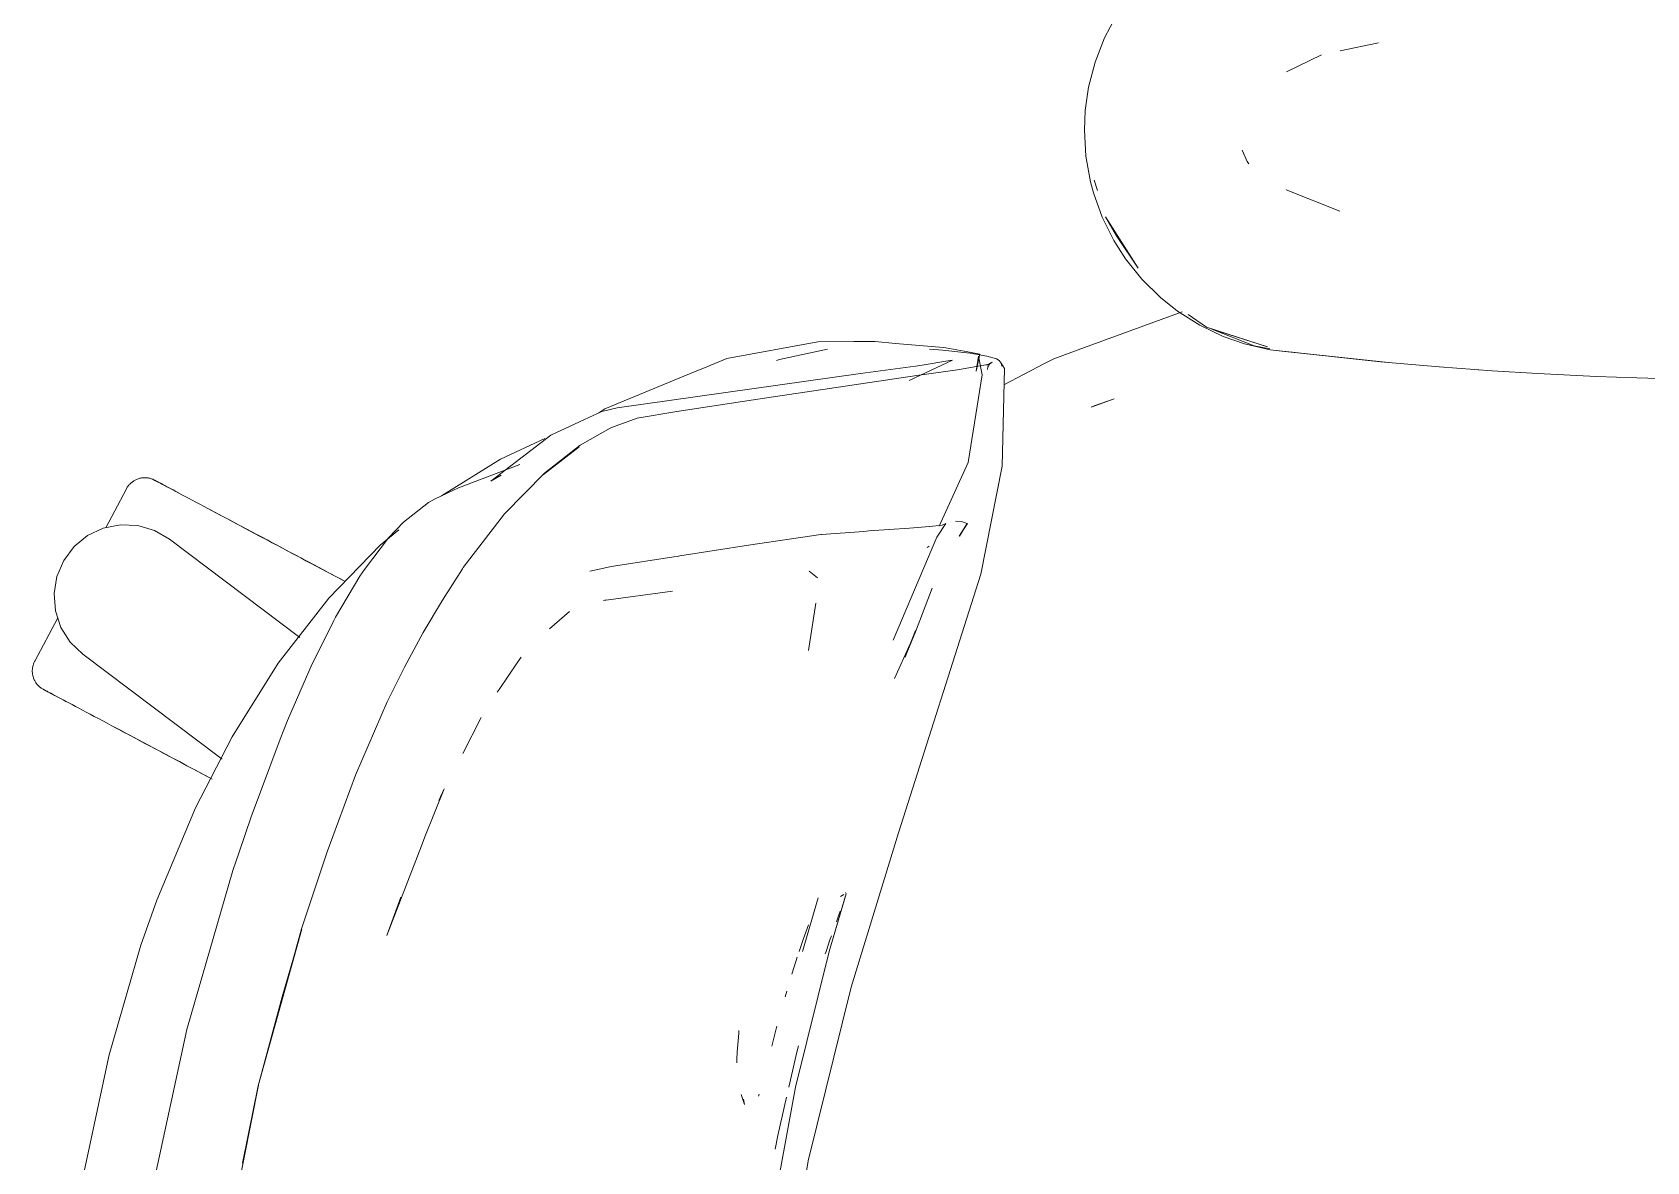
# Model space of a CAD drawing. Header units: millimetres. Extents: x 155920 to 295199, y -4084 to 97293.
# Drawn here: x 184784.1 to 185097.6, y 33495.5 to 33714.8 of the extents above; entities that cross this region are included whole.
import ezdxf

# ---------------------------------------------------------------- set-up
doc = ezdxf.new("R2010")
doc.units = ezdxf.units.MM
doc.header["$MEASUREMENT"] = 0
doc.layers.add('G-IMPT', color=8, linetype='CONTINUOUS', lineweight=9)
doc.layers.add('I-FURN', color=8, linetype='CONTINUOUS', lineweight=9)

msp = doc.modelspace()

# ---------------------------------------------------------------- linework, layer by layer
at = {"layer": 'G-IMPT'}
for p, q in [((184994.52, 33717.87), (184992.33, 33713.71)), ((184992.33, 33713.71), (184990.5, 33709)), ((185045.5, 33712.75), (185038.06, 33711.18)), ((185027.67, 33707.15), (185034.45, 33710.42)), ((184989.24, 33704.13), (184990.5, 33709)), ((184989.24, 33704.13), (184988.59, 33699.62)), ((184988.42, 33695.77), (184988.59, 33699.62)), ((184988.42, 33695.77), (184988.72, 33690.73)), ((184988.72, 33690.73), (184989.59, 33685.78)), ((185019.03, 33691.95), (185020.05, 33689.72)), ((185020.05, 33689.72), (185020.35, 33689.27)), ((184989.59, 33685.78), (184990.16, 33683.66)), ((184990.96, 33684.09), (184990.34, 33686.12)), ((185038, 33680.05), (185027.57, 33684.2)), ((184991.87, 33678.88), (184990.16, 33683.66)), ((184991.87, 33678.88), (184994.11, 33674.37)), ((184992.52, 33678.98), (184994.68, 33675.3)), ((184992.52, 33678.98), (184998.84, 33669.03)), ((184994.68, 33675.3), (184998.84, 33669.03)), ((184994.11, 33674.37), (184996.38, 33670.82)), ((184999.57, 33666.85), (184996.38, 33670.82)), ((184999.57, 33666.85), (185003.17, 33663.3)), ((185003.17, 33663.3), (185006.48, 33660.68)), ((185007.37, 33660.56), (184988.43, 33653.61)), ((185010.8, 33657.95), (185006.48, 33660.68)), ((185012.13, 33657.56), (185008.55, 33659.98)), ((185010.8, 33657.95), (185015.39, 33655.76)), ((185012.13, 33657.56), (185014.83, 33656.65)), ((185012.13, 33657.56), (185023.98, 33653.74)), ((185021.35, 33653.95), (185013.17, 33657.15)), ((185014.83, 33656.65), (185023.98, 33653.74)), ((184936.66, 33654.72), (184918.96, 33651.48)), ((184938.52, 33653.3), (184929.21, 33651.26)), ((184936.66, 33654.72), (184943.62, 33654.74)), ((184943.62, 33654.74), (184947.79, 33654.74)), ((184951.75, 33654.4), (184947.79, 33654.74)), ((184961.07, 33653.6), (184951.75, 33654.4)), ((184960.91, 33653.08), (184958.31, 33653.29)), ((184965.59, 33652.56), (184960.93, 33653.08)), ((184961.07, 33653.6), (184961.54, 33653.56)), ((184961.54, 33653.56), (184965.79, 33652.74)), ((184965.79, 33652.74), (184968.12, 33652.3)), ((184988.43, 33653.61), (184982.46, 33651.43)), ((185015.39, 33655.76), (185019.52, 33654.31)), ((185024.48, 33653.15), (185019.52, 33654.31)), ((185024.4, 33653.37), (185021.35, 33653.95)), ((185024.48, 33653.15), (185047.43, 33650.7)), ((185024.48, 33653.15), (185027.3, 33652.82)), ((185024.48, 33653.15), (185045.92, 33650.8)), ((185028.81, 33652.68), (185027.3, 33652.82)), ((185047.43, 33650.7), (185027.3, 33652.82)), ((184911.74, 33648.49), (184915.1, 33649.88)), ((184918.96, 33651.48), (184915.1, 33649.88)), ((184929.21, 33651.26), (184928.64, 33651.11)), ((184944.94, 33648.53), (184955.6, 33649.97)), ((184962.78, 33651.16), (184954.38, 33647.17)), ((184956.9, 33650.19), (184955.6, 33649.97)), ((184956.9, 33650.19), (184961.92, 33651.02)), ((184962.78, 33651.16), (184961.92, 33651.02)), ((184970.02, 33650.36), (184963.75, 33649.25)), ((184966.21, 33652.49), (184965.59, 33652.56)), ((184966.21, 33652.49), (184969.48, 33651.95)), ((184967.39, 33649.02), (184968.12, 33652.3)), ((184967.39, 33649.02), (184967.88, 33651.89)), ((184967.88, 33651.89), (184968.57, 33648.31)), ((184969.4, 33650.19), (184970.5, 33650.75)), ((184969.4, 33650.19), (184970.02, 33650.36)), ((184971.35, 33651.4), (184969.48, 33651.95)), ((184969.6, 33649.32), (184969.67, 33649.82)), ((184969.99, 33650.36), (184969.67, 33649.82)), ((184969.99, 33650.36), (184970.5, 33650.75)), ((184971.35, 33651.4), (184971.89, 33651.08)), ((184971.89, 33651.08), (184972.26, 33650.58)), ((184972.87, 33649.55), (184972.26, 33650.58)), ((184972.39, 33649.96), (184972.26, 33650.58)), ((184972.26, 33650.58), (184972.28, 33650.51)), ((184972.39, 33649.96), (184972.28, 33650.51)), ((184972.8, 33646.36), (184980.7, 33650.5)), ((184980.7, 33650.5), (184982.46, 33651.43)), ((185045.92, 33650.8), (185057.31, 33649.82)), ((185067.6, 33649.09), (185057.31, 33649.82)), ((184895.28, 33641.7), (184911.74, 33648.49)), ((184944.94, 33648.53), (184897.72, 33641.86)), ((184955.9, 33648.14), (184925.02, 33643.59)), ((184963.75, 33649.25), (184955.9, 33648.14)), ((184965.85, 33631.26), (184968.57, 33648.31)), ((184972.48, 33630.56), (184972.87, 33649.55)), ((185065.56, 33649.22), (185064.14, 33649.36)), ((185067.6, 33649.09), (185076.47, 33648.53)), ((185087.78, 33647.99), (185076.47, 33648.53)), ((185087.78, 33647.99), (185095.66, 33647.69)), ((185107.96, 33647.4), (185095.66, 33647.69)), ((184925.02, 33643.59), (184909.26, 33641.19)), ((184989.74, 33642.02), (184994.2, 33643.65)), ((184994.2, 33643.65), (184990.32, 33642.28)), ((184891.36, 33639.64), (184894.73, 33641.21)), ((184894.11, 33640.92), (184895.28, 33641.7)), ((184897.72, 33641.86), (184894.73, 33641.21)), ((184901.59, 33639.89), (184909.26, 33641.19)), ((184989.74, 33642.02), (184990.32, 33642.28)), ((184891.36, 33639.64), (184884.84, 33636.6)), ((184890.54, 33634.64), (184896.37, 33637.93)), ((184896.37, 33637.93), (184896.8, 33638.14)), ((184901.59, 33639.89), (184896.8, 33638.14)), ((184873.14, 33627.66), (184884.84, 33636.6)), ((184883.65, 33635.93), (184875.02, 33631.95)), ((184883.37, 33628.92), (184890.31, 33634.31)), ((184890.54, 33634.64), (184883.57, 33629.22)), ((184890.31, 33634.31), (184886.94, 33631.72)), ((184875.02, 33631.95), (184863.58, 33624.83)), ((184878.79, 33630.89), (184866.89, 33626.38)), ((184883.37, 33628.92), (184886.94, 33631.72)), ((184965.85, 33631.26), (184960.24, 33618.91)), ((184873.14, 33627.66), (184875.17, 33628.82)), ((184875.84, 33621.32), (184883.57, 33629.22)), ((184972.48, 33630.56), (184968.29, 33609.61)), ((184862.22, 33624.14), (184864.66, 33625.31)), ((184864.66, 33625.31), (184866.89, 33626.38)), ((184861.08, 33623.52), (184856.22, 33619.66)), ((184861.08, 33623.52), (184862.22, 33624.14)), ((184851.65, 33615.22), (184855.33, 33618.22)), ((184856.22, 33619.66), (184853.33, 33616.64)), ((184875.84, 33621.32), (184867.82, 33610.88)), ((184946.58, 33617.98), (184954.43, 33618.54)), ((184954.43, 33618.54), (184958.31, 33618.84)), ((184958.39, 33618.84), (184958.31, 33618.84)), ((184958.39, 33618.84), (184960.77, 33619.14)), ((184961.51, 33619.43), (184959.75, 33616.76)), ((184960.78, 33619.14), (184960.77, 33619.14)), ((184960.78, 33619.14), (184961.51, 33619.43)), ((184963.42, 33619.9), (184964.77, 33619.73)), ((184964.12, 33616.97), (184965.65, 33619.45)), ((184965.71, 33619.44), (184964.12, 33616.97)), ((184965.65, 33619.45), (184964.16, 33616.99)), ((184964.77, 33619.73), (184965.65, 33619.45)), ((184965.71, 33619.44), (184965.65, 33619.45)), ((184851.65, 33615.22), (184841.7, 33604.92)), ((184853.33, 33616.64), (184848.61, 33610.51)), ((184923.2, 33615.25), (184909.84, 33613.13)), ((184923.2, 33615.25), (184937.27, 33617.28)), ((184937.35, 33617.29), (184937.27, 33617.28)), ((184937.35, 33617.29), (184945.59, 33617.91)), ((184945.59, 33617.91), (184946.58, 33617.98)), ((184959.75, 33616.76), (184951.31, 33596.78)), ((184908.72, 33612.96), (184897, 33611.15)), ((184908.72, 33612.96), (184909.33, 33613.05)), ((184909.84, 33613.13), (184909.33, 33613.05)), ((184958.29, 33615.04), (184957.86, 33614.77)), ((184843.01, 33601.22), (184847.75, 33609.22)), ((184848.61, 33610.51), (184847.75, 33609.22)), ((184863.77, 33604.53), (184867.65, 33610.63)), ((184867.65, 33610.63), (184867.82, 33610.88)), ((184892.38, 33610.2), (184894.55, 33610.66)), ((184894.55, 33610.66), (184896.53, 33611.08)), ((184897, 33611.15), (184896.53, 33611.08)), ((184936.61, 33608.9), (184934.97, 33610.18)), ((184952.3, 33559.37), (184968.29, 33609.61)), ((184908.42, 33606.28), (184895.06, 33604.5)), ((184955.61, 33598.42), (184958.86, 33606.89)), ((184831.89, 33592.32), (184841.7, 33604.92)), ((184863.77, 33604.53), (184860, 33598.3)), ((184895.06, 33604.5), (184895.54, 33604.64)), ((184936.26, 33603.95), (184934.86, 33594.79)), ((184936.26, 33603.95), (184936.21, 33603.6)), ((184842.71, 33600.62), (184838.71, 33592.61)), ((184842.71, 33600.62), (184843.01, 33601.22)), ((184884.57, 33599), (184888.47, 33602.34)), ((184856.43, 33591.51), (184860, 33598.3)), ((184953.59, 33593.52), (184955.61, 33598.63)), ((184955.61, 33598.63), (184953.59, 33593.51)), ((184955.61, 33598.42), (184953.59, 33593.52)), ((184878.29, 33592.37), (184879.04, 33593.47)), ((184954.58, 33596.04), (184951.54, 33589.33)), ((184822.92, 33578.03), (184831.89, 33592.32)), ((184838.49, 33592.17), (184833.71, 33581.21)), ((184838.49, 33592.17), (184838.71, 33592.61)), ((184856.43, 33591.51), (184853.04, 33584.78)), ((184878.29, 33592.37), (184874.8, 33587.23)), ((184874.8, 33587.23), (184874.4, 33586.66)), ((184846.86, 33570.56), (184853.04, 33584.78)), ((184833.71, 33581.21), (184832.24, 33577.53)), ((184871.27, 33581.76), (184867.73, 33574.79)), ((184815.83, 33564.25), (184822.92, 33578.03)), ((184826.63, 33562.45), (184832.24, 33577.53)), ((184841.4, 33555.68), (184846.86, 33570.56)), ((184860.37, 33558.6), (184864.1, 33567.92)), ((184864.1, 33567.92), (184863.1, 33565.68)), ((184808.31, 33546.28), (184815.83, 33564.25)), ((184826.63, 33562.45), (184824.29, 33555.63)), ((184943.11, 33529.39), (184952.3, 33559.37)), ((184823.1, 33552.03), (184824.29, 33555.63)), ((184841.4, 33555.68), (184836.4, 33540.76)), ((184852.99, 33539.42), (184859.71, 33556.87)), ((184859.71, 33556.87), (184860.37, 33558.6)), ((184823.1, 33552.03), (184814.16, 33521.2)), ((184808.31, 33546.28), (184805.23, 33537.54)), ((184852.99, 33539.42), (184855.72, 33546.85)), ((184933.69, 33536.34), (184936.73, 33546.76)), ((184938.88, 33536.34), (184942.15, 33547.56)), ((184938.88, 33536.34), (184942, 33547.16)), ((184938.88, 33536.34), (184941.95, 33546.87)), ((184941.06, 33547.02), (184941.68, 33547.41)), ((184941.06, 33547.02), (184941.27, 33547.17)), ((184941.95, 33546.87), (184942, 33547.16)), ((184942.15, 33547.56), (184942.02, 33547.81)), ((184940.26, 33542.12), (184940.61, 33543.09)), ((184940.61, 33543.09), (184941.01, 33544.16)), ((184828.01, 33510.26), (184836.4, 33540.76)), ((184828.01, 33510.26), (184836.44, 33540.67)), ((184832.67, 33527.51), (184836.44, 33540.67)), ((184934.82, 33541.52), (184934.05, 33539.36)), ((184805.23, 33537.54), (184799.06, 33516.3)), ((184933.8, 33538.64), (184933.03, 33536.33)), ((184933.8, 33538.64), (184934.05, 33539.36)), ((184938.26, 33536.34), (184938.99, 33538.57)), ((184939.28, 33539.37), (184938.99, 33538.57)), ((184932.4, 33534.42), (184931.62, 33531.92)), ((184932.34, 33510.02), (184938.88, 33536.34)), ((184932.65, 33535.2), (184932.4, 33534.42)), ((184938.26, 33536.34), (184938.11, 33535.88)), ((184832.67, 33527.51), (184828.01, 33510.26)), ((184930.62, 33528.63), (184930.29, 33527.51)), ((184943.11, 33529.39), (184934.8, 33495.71)), ((184807.49, 33490.41), (184814.16, 33521.2)), ((184928.71, 33521.84), (184927.72, 33517.98)), ((184928.71, 33521.84), (184928.32, 33520.31)), ((184921.02, 33516.78), (184921.29, 33520.49)), ((184921.29, 33520.49), (184921.33, 33520.97)), ((184932.57, 33516.76), (184932.91, 33518.04)), ((184799.06, 33516.3), (184794.25, 33493.94)), ((184920.91, 33514.71), (184920.92, 33515.41)), ((184921.02, 33516.78), (184920.92, 33515.41)), ((184931.02, 33510.01), (184932.57, 33516.76)), ((184821.84, 33479.14), (184828.05, 33510.38)), ((184828.05, 33510.38), (184821.84, 33479.21)), ((184828.01, 33510.26), (184824.94, 33495.24)), ((184922.45, 33506.62), (184921.76, 33508.57)), ((184925.12, 33508.22), (184925.25, 33508.63)), ((184932.34, 33510.02), (184927.41, 33483.36)), ((184922.45, 33506.62), (184922.23, 33507.66)), ((184928.86, 33500.61), (184930.56, 33508.03)), ((184928.39, 33497.98), (184928.86, 33500.61)), ((184934.8, 33495.71), (184928.54, 33457.97))]:
    msp.add_line(p, q, dxfattribs=at)
at = {"layer": 'I-FURN'}
for p, q in [((184803.57, 33627.52), (184803.7, 33627.61)), ((184803.7, 33627.61), (184803.83, 33627.7)), ((184803.83, 33627.7), (184803.97, 33627.79)), ((184803.97, 33627.79), (184804.11, 33627.86)), ((184804.11, 33627.86), (184804.25, 33627.94)), ((184804.25, 33627.94), (184804.4, 33628)), ((184804.4, 33628), (184804.55, 33628.06)), ((184804.55, 33628.06), (184804.7, 33628.12)), ((184804.7, 33628.12), (184804.86, 33628.16)), ((184804.86, 33628.16), (184805.01, 33628.21)), ((184805.01, 33628.21), (184805.17, 33628.24)), ((184805.17, 33628.24), (184805.33, 33628.27)), ((184805.33, 33628.27), (184805.49, 33628.29)), ((184805.49, 33628.29), (184805.65, 33628.31)), ((184805.65, 33628.31), (184805.81, 33628.32)), ((184805.81, 33628.32), (184805.97, 33628.32)), ((184805.97, 33628.32), (184806.13, 33628.32)), ((184806.13, 33628.32), (184806.29, 33628.31)), ((184806.29, 33628.31), (184806.45, 33628.29)), ((184806.45, 33628.29), (184806.61, 33628.27)), ((184806.61, 33628.27), (184806.77, 33628.24)), ((184806.77, 33628.24), (184806.93, 33628.21)), ((184806.93, 33628.21), (184807.08, 33628.17)), ((184807.08, 33628.17), (184807.24, 33628.12)), ((184807.24, 33628.12), (184807.39, 33628.07)), ((184807.39, 33628.07), (184807.54, 33628.01)), ((184807.54, 33628.01), (184807.69, 33627.94)), ((184807.69, 33627.94), (184807.83, 33627.87)), ((184807.83, 33627.87), (184807.87, 33627.85)), ((184807.87, 33627.85), (184807.89, 33627.84)), ((184807.88, 33627.85), (184807.87, 33627.85)), ((184807.92, 33627.83), (184807.88, 33627.85)), ((184807.89, 33627.84), (184807.95, 33627.81)), ((184808, 33627.78), (184807.92, 33627.83)), ((184807.95, 33627.81), (184808.05, 33627.75)), ((184808.12, 33627.72), (184808, 33627.78)), ((184808.05, 33627.75), (184808.19, 33627.68)), ((184808.28, 33627.63), (184808.12, 33627.72)), ((184808.19, 33627.68), (184808.37, 33627.58)), ((184808.49, 33627.52), (184808.28, 33627.63)), ((184802.42, 33626.18), (184798.39, 33618.6)), ((184802.42, 33626.18), (184802.5, 33626.33)), ((184802.5, 33626.33), (184802.58, 33626.46)), ((184802.58, 33626.46), (184802.67, 33626.6)), ((184802.67, 33626.6), (184802.77, 33626.73)), ((184802.77, 33626.73), (184802.87, 33626.85)), ((184802.87, 33626.85), (184802.97, 33626.98)), ((184802.97, 33626.98), (184803.08, 33627.09)), ((184803.08, 33627.09), (184803.2, 33627.21)), ((184803.2, 33627.21), (184803.31, 33627.32)), ((184803.31, 33627.32), (184803.44, 33627.42)), ((184803.44, 33627.42), (184803.57, 33627.52)), ((184808.37, 33627.58), (184808.59, 33627.47)), ((184808.73, 33627.4), (184808.49, 33627.52)), ((184808.59, 33627.47), (184808.85, 33627.33)), ((184809.01, 33627.25), (184808.73, 33627.4)), ((184808.85, 33627.33), (184809.15, 33627.17)), ((184809.32, 33627.08), (184809.01, 33627.25)), ((184809.15, 33627.17), (184809.48, 33626.99)), ((184809.68, 33626.89), (184809.32, 33627.08)), ((184809.48, 33626.99), (184809.86, 33626.8)), ((184810.07, 33626.68), (184809.68, 33626.89)), ((184809.86, 33626.8), (184810.27, 33626.58)), ((184810.5, 33626.45), (184810.07, 33626.68)), ((184810.27, 33626.58), (184810.71, 33626.34)), ((184810.97, 33626.2), (184810.5, 33626.45)), ((184810.71, 33626.34), (184811.19, 33626.08)), ((184811.47, 33625.94), (184810.97, 33626.2)), ((184811.19, 33626.08), (184811.71, 33625.81)), ((184812, 33625.65), (184811.47, 33625.94)), ((184811.71, 33625.81), (184812.26, 33625.52)), ((184812.57, 33625.35), (184812, 33625.65)), ((184812.26, 33625.52), (184812.85, 33625.21)), ((184813.17, 33625.03), (184812.57, 33625.35)), ((184813.81, 33624.69), (184813.17, 33625.03)), ((184814.47, 33624.34), (184813.81, 33624.69)), ((184815.17, 33623.97), (184814.47, 33624.34)), ((184815.89, 33623.59), (184815.17, 33623.97)), ((184816.64, 33623.19), (184815.89, 33623.59)), ((184817.41, 33622.78), (184816.64, 33623.19)), ((184818.21, 33622.35), (184817.41, 33622.78)), ((184819.04, 33621.91), (184818.21, 33622.35)), ((184818.59, 33622.15), (184819.43, 33621.71)), ((184819.89, 33621.46), (184819.04, 33621.91)), ((184819.43, 33621.71), (184820.28, 33621.25)), ((184820.75, 33621), (184819.89, 33621.46)), ((184794.88, 33617.07), (184797.93, 33618.51)), ((184797.93, 33618.51), (184801.24, 33619.18)), ((184801.24, 33619.18), (184804.61, 33619.04)), ((184804.61, 33619.04), (184807.85, 33618.1)), ((184820.28, 33621.25), (184821.16, 33620.78)), ((184821.64, 33620.53), (184820.75, 33621)), ((184821.16, 33620.78), (184822.06, 33620.31)), ((184822.55, 33620.05), (184821.64, 33620.53)), ((184822.06, 33620.31), (184822.97, 33619.82)), ((184823.47, 33619.56), (184822.55, 33620.05)), ((184822.97, 33619.82), (184823.9, 33619.33)), ((184824.41, 33619.06), (184823.47, 33619.56)), ((184823.9, 33619.33), (184824.84, 33618.83)), ((184825.36, 33618.55), (184824.41, 33619.06)), ((184824.84, 33618.83), (184825.8, 33618.32)), ((184826.32, 33618.04), (184825.36, 33618.55)), ((184825.8, 33618.32), (184826.77, 33617.8)), ((184792.27, 33614.94), (184794.88, 33617.07)), ((184807.85, 33618.1), (184810.77, 33616.41)), ((184810.77, 33616.41), (184836.08, 33597.33)), ((184827.3, 33617.52), (184826.32, 33618.04)), ((184826.77, 33617.8), (184827.75, 33617.28)), ((184828.28, 33617), (184827.3, 33617.52)), ((184827.75, 33617.28), (184828.74, 33616.76)), ((184829.27, 33616.47), (184828.28, 33617)), ((184828.74, 33616.76), (184829.73, 33616.23)), ((184830.27, 33615.94), (184829.27, 33616.47)), ((184829.73, 33616.23), (184830.73, 33615.7)), ((184831.27, 33615.41), (184830.27, 33615.94)), ((184830.73, 33615.7), (184831.73, 33615.16)), ((184832.27, 33614.88), (184831.27, 33615.41)), ((184831.73, 33615.16), (184832.74, 33614.63)), ((184788.91, 33609.14), (184790.24, 33612.24)), ((184790.24, 33612.24), (184792.27, 33614.94)), ((184833.28, 33614.34), (184832.27, 33614.88)), ((184832.74, 33614.63), (184833.74, 33614.09)), ((184834.28, 33613.81), (184833.28, 33614.34)), ((184833.74, 33614.09), (184834.75, 33613.56)), ((184835.29, 33613.27), (184834.28, 33613.81)), ((184834.75, 33613.56), (184835.75, 33613.03)), ((184836.29, 33612.74), (184835.29, 33613.27)), ((184835.75, 33613.03), (184836.74, 33612.5)), ((184837.28, 33612.21), (184836.29, 33612.74)), ((184836.74, 33612.5), (184837.74, 33611.97)), ((184838.27, 33611.69), (184837.28, 33612.21)), ((184837.74, 33611.97), (184838.72, 33611.45)), ((184788.36, 33605.81), (184788.91, 33609.14)), ((184839.25, 33611.17), (184838.27, 33611.69)), ((184838.72, 33611.45), (184839.69, 33610.93)), ((184840.22, 33610.65), (184839.25, 33611.17)), ((184839.69, 33610.93), (184840.66, 33610.42)), ((184841.17, 33610.14), (184840.22, 33610.65)), ((184840.66, 33610.42), (184841.61, 33609.91)), ((184842.12, 33609.64), (184841.17, 33610.14)), ((184841.61, 33609.91), (184842.55, 33609.41)), ((184843.05, 33609.15), (184842.12, 33609.64)), ((184842.55, 33609.41), (184843.47, 33608.92)), ((184843.96, 33608.66), (184843.05, 33609.15)), ((184843.47, 33608.92), (184844.37, 33608.44)), ((184788.63, 33602.45), (184788.36, 33605.81)), ((184844.86, 33608.19), (184843.96, 33608.66)), ((184789.08, 33601.1), (184784.61, 33592.69)), ((184789.69, 33599.25), (184788.63, 33602.45)), ((184791.49, 33596.39), (184789.69, 33599.25)), ((184793.92, 33594.05), (184791.49, 33596.39)), ((184820.99, 33573.66), (184793.92, 33594.05)), ((184784.14, 33590.95), (184784.15, 33591.11)), ((184784.14, 33590.79), (184784.14, 33590.95)), ((184784.14, 33590.62), (184784.14, 33590.79)), ((184784.15, 33590.46), (184784.14, 33590.62)), ((184784.15, 33591.11), (184784.17, 33591.27)), ((184784.17, 33590.3), (184784.15, 33590.46)), ((184784.17, 33591.27), (184784.19, 33591.43)), ((184784.19, 33590.14), (184784.17, 33590.3)), ((184784.19, 33591.43), (184784.22, 33591.59)), ((184784.22, 33589.98), (184784.19, 33590.14)), ((184784.22, 33591.59), (184784.25, 33591.74)), ((184784.25, 33591.74), (184784.29, 33591.9)), ((184784.29, 33591.9), (184784.34, 33592.05)), ((184784.34, 33592.05), (184784.39, 33592.21)), ((184784.39, 33592.21), (184784.45, 33592.36)), ((184784.45, 33592.36), (184784.52, 33592.5)), ((184784.52, 33592.5), (184784.59, 33592.65)), ((184784.59, 33592.65), (184784.61, 33592.69)), ((184784.25, 33589.83), (184784.22, 33589.98)), ((184784.3, 33589.67), (184784.25, 33589.83)), ((184784.34, 33589.52), (184784.3, 33589.67)), ((184784.4, 33589.37), (184784.34, 33589.52)), ((184784.46, 33589.22), (184784.4, 33589.37)), ((184784.52, 33589.07), (184784.46, 33589.22)), ((184784.6, 33588.93), (184784.52, 33589.07)), ((184784.67, 33588.78), (184784.6, 33588.93)), ((184784.76, 33588.65), (184784.67, 33588.78)), ((184784.85, 33588.51), (184784.76, 33588.65)), ((184784.94, 33588.38), (184784.85, 33588.51)), ((184785.04, 33588.25), (184784.94, 33588.38)), ((184785.14, 33588.13), (184785.04, 33588.25)), ((184785.25, 33588.01), (184785.14, 33588.13)), ((184785.37, 33587.9), (184785.25, 33588.01)), ((184785.48, 33587.79), (184785.37, 33587.9)), ((184785.61, 33587.68), (184785.48, 33587.79)), ((184785.73, 33587.58), (184785.61, 33587.68)), ((184785.86, 33587.49), (184785.73, 33587.58)), ((184786, 33587.4), (184785.86, 33587.49)), ((184786.13, 33587.31), (184786, 33587.4)), ((184786.28, 33587.24), (184786.13, 33587.31)), ((184786.28, 33587.23), (184786.28, 33587.24)), ((184786.28, 33587.24), (184786.3, 33587.22)), ((184786.32, 33587.21), (184786.28, 33587.23)), ((184786.3, 33587.22), (184786.36, 33587.19)), ((184786.4, 33587.17), (184786.32, 33587.21)), ((184786.36, 33587.19), (184786.46, 33587.14)), ((184786.53, 33587.1), (184786.4, 33587.17)), ((184786.46, 33587.14), (184786.6, 33587.06)), ((184786.69, 33587.02), (184786.53, 33587.1)), ((184786.6, 33587.06), (184786.78, 33586.97)), ((184786.89, 33586.91), (184786.69, 33587.02)), ((184786.78, 33586.97), (184787, 33586.85)), ((184787.13, 33586.78), (184786.89, 33586.91)), ((184787, 33586.85), (184787.25, 33586.71)), ((184787.41, 33586.63), (184787.13, 33586.78)), ((184787.25, 33586.71), (184787.55, 33586.56)), ((184787.73, 33586.46), (184787.41, 33586.63)), ((184787.55, 33586.56), (184787.89, 33586.38)), ((184788.08, 33586.27), (184787.73, 33586.46)), ((184787.89, 33586.38), (184788.26, 33586.18)), ((184788.48, 33586.06), (184788.08, 33586.27)), ((184788.26, 33586.18), (184788.67, 33585.96)), ((184788.91, 33585.84), (184788.48, 33586.06)), ((184788.67, 33585.96), (184789.12, 33585.72)), ((184789.37, 33585.59), (184788.91, 33585.84)), ((184789.12, 33585.72), (184789.6, 33585.47)), ((184789.87, 33585.32), (184789.37, 33585.59)), ((184789.6, 33585.47), (184790.11, 33585.19)), ((184790.41, 33585.04), (184789.87, 33585.32)), ((184790.11, 33585.19), (184790.67, 33584.9)), ((184790.98, 33584.74), (184790.41, 33585.04)), ((184790.67, 33584.9), (184791.25, 33584.59)), ((184791.25, 33584.59), (184791.87, 33584.26)), ((184791.87, 33584.26), (184792.51, 33583.92)), ((184792.51, 33583.92), (184793.19, 33583.56)), ((184793.19, 33583.56), (184793.9, 33583.18)), ((184793.9, 33583.18), (184794.63, 33582.79)), ((184794.63, 33582.79), (184795.4, 33582.39)), ((184795.4, 33582.39), (184796.18, 33581.97)), ((184796.18, 33581.97), (184797, 33581.54)), ((184797, 33581.54), (184797.83, 33581.09)), ((184797.83, 33581.09), (184798.69, 33580.64)), ((184798.69, 33580.64), (184799.56, 33580.17)), ((184799.56, 33580.17), (184800.46, 33579.69)), ((184800.95, 33579.43), (184800.05, 33579.91)), ((184800.46, 33579.69), (184801.37, 33579.21)), ((184801.87, 33578.94), (184800.95, 33579.43)), ((184801.37, 33579.21), (184802.3, 33578.71)), ((184802.81, 33578.44), (184801.87, 33578.94)), ((184802.3, 33578.71), (184803.25, 33578.21)), ((184803.76, 33577.94), (184802.81, 33578.44)), ((184803.25, 33578.21), (184804.21, 33577.7)), ((184804.73, 33577.42), (184803.76, 33577.94)), ((184804.21, 33577.7), (184805.17, 33577.19)), ((184805.7, 33576.91), (184804.73, 33577.42)), ((184805.17, 33577.19), (184806.15, 33576.67)), ((184806.68, 33576.38), (184805.7, 33576.91)), ((184806.15, 33576.67), (184807.14, 33576.14)), ((184807.68, 33575.86), (184806.68, 33576.38)), ((184807.14, 33576.14), (184808.13, 33575.61)), ((184808.67, 33575.33), (184807.68, 33575.86)), ((184808.13, 33575.61), (184809.13, 33575.08)), ((184809.67, 33574.79), (184808.67, 33575.33)), ((184809.13, 33575.08), (184810.14, 33574.55)), ((184810.68, 33574.26), (184809.67, 33574.79)), ((184810.14, 33574.55), (184811.14, 33574.01)), ((184811.68, 33573.73), (184810.68, 33574.26)), ((184811.14, 33574.01), (184812.15, 33573.48)), ((184812.69, 33573.19), (184811.68, 33573.73)), ((184812.15, 33573.48), (184813.15, 33572.95)), ((184813.69, 33572.66), (184812.69, 33573.19)), ((184813.15, 33572.95), (184814.15, 33572.41)), ((184814.69, 33572.13), (184813.69, 33572.66)), ((184814.15, 33572.41), (184815.15, 33571.88)), ((184815.69, 33571.6), (184814.69, 33572.13)), ((184815.15, 33571.88), (184816.14, 33571.36)), ((184816.67, 33571.07), (184815.69, 33571.6)), ((184816.14, 33571.36), (184817.12, 33570.83)), ((184817.65, 33570.55), (184816.67, 33571.07)), ((184817.12, 33570.83), (184818.1, 33570.31)), ((184818.62, 33570.04), (184817.65, 33570.55)), ((184818.1, 33570.31), (184819.06, 33569.8))]:
    msp.add_line(p, q, dxfattribs=at)

doc.saveas('drawing.dxf')
